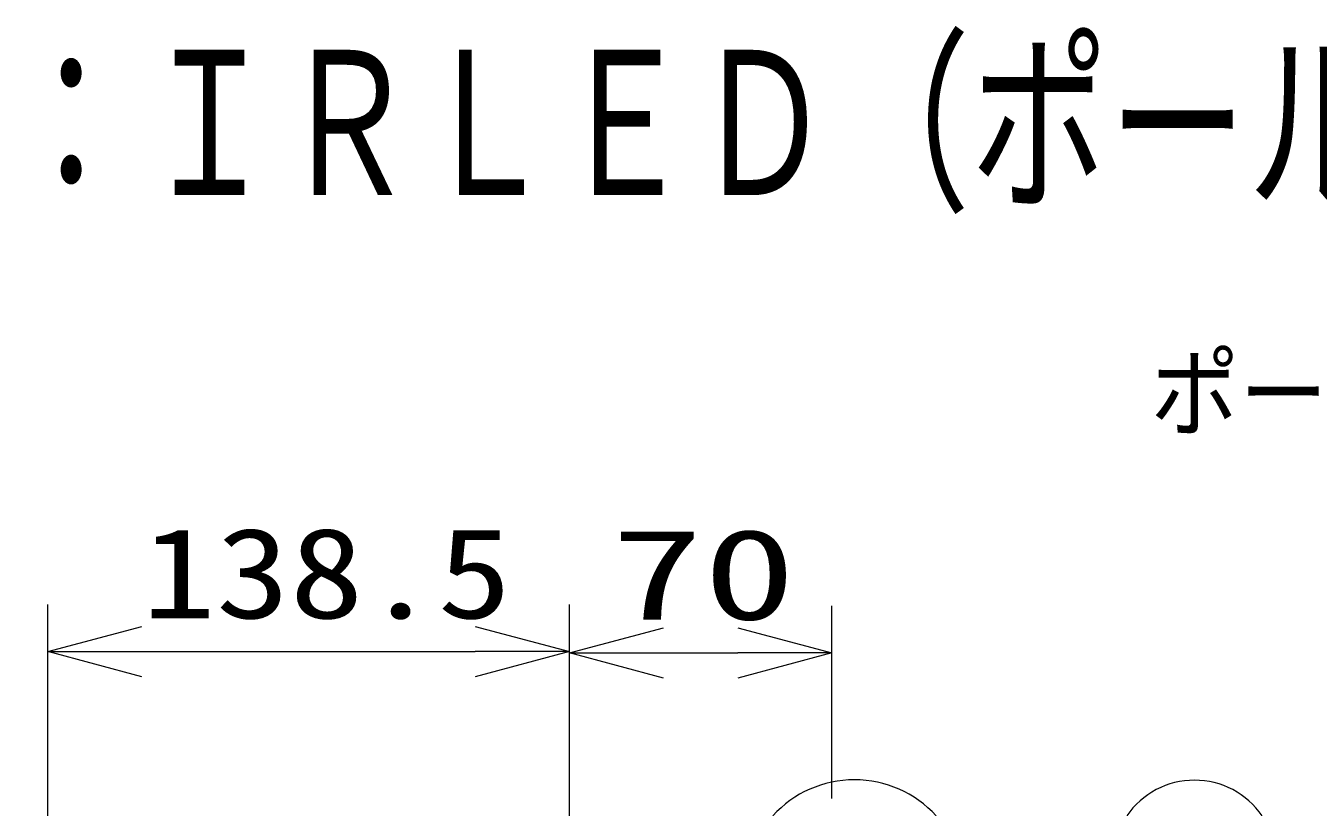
# Model space of a CAD drawing. Units: millimetres on the paper. Extents: x -63 to 65, y -59 to 60.
# Drawn here: x 12.7 to 47.02, y 38.8 to 59.54 of the extents above; entities that cross this region are included whole.
import ezdxf
from ezdxf.enums import TextEntityAlignment as Align

# ---------------------------------------------------------------- set-up
doc = ezdxf.new("R2010")
doc.units = ezdxf.units.MM
doc.linetypes.add('LONG_DOUBLE_CHAIN', pattern=[21.8, 18, -1, 0.6, -0.6, 0.6, -1])
doc.layers.add('0-0_TOUROKU', color=4, linetype='Continuous')
for name, color, linetype, lineweight in [('0-1_MOJI1', 7, 'Continuous', 9), ('0-3_GAIKEI', 4, 'Continuous', 9), ('0-4_SUNPO', 7, 'Continuous', 9), ('0-5_0', 7, 'Continuous', 9)]:
    doc.layers.add(name, color=color, linetype=linetype, lineweight=lineweight)
doc.styles.add('ＭＳ ゴシック', font='')
doc.styles.get('ＭＳ ゴシック').set_extended_font_data('MS Gothic')

# ---------------------------------------------------------------- blocks, each defined once
blk = doc.blocks.new('_Open30')
at = {"layer": '0-5_0'}
blk.add_line((0, 0), (-1, 0), dxfattribs=at)
blk.add_lwpolyline([(-1, 0.2679), (0, 0), (-1, -0.2679)], dxfattribs=at)

msp = doc.modelspace()

# ---------------------------------------------------------------- linework, layer by layer
at = {"layer": '0-3_GAIKEI', "color": 134, "linetype": 'LONG_DOUBLE_CHAIN'}
for centre, radius, start, end in [((34.707, 36.584), 2.941, 42.4392, 137.5608), ((43.739, 37.331), 2.183, 34.5478, 145.4522)]:
    msp.add_arc(centre, radius, start, end, dxfattribs=at)
at = {"layer": '0-4_SUNPO'}
for p, q in [((13.281, 31.299), (13.281, 44.177)), ((27.136, 35.052), (27.136, 44.177)), ((27.136, 39.427), (27.136, 44.141)), ((34.105, 39.029), (34.105, 44.141)), ((15.781, 42.927), (24.636, 42.927)), ((29.636, 42.891), (31.605, 42.891))]:
    msp.add_line(p, q, dxfattribs=at)

# ---------------------------------------------------------------- block references
at = {"layer": '0-4_SUNPO', "xscale": 2.5, "yscale": 2.5, "rotation": 180}
for p in [(13.281, 42.927), (27.136, 42.891)]:
    msp.add_blockref('_Open30', p, dxfattribs=at)
at = {"layer": '0-4_SUNPO', "xscale": 2.5, "yscale": 2.5}
for p in [(27.136, 42.927), (34.105, 42.891)]:
    msp.add_blockref('_Open30', p, dxfattribs=at)

# ---------------------------------------------------------------- texts
at = {"layer": '0-0_TOUROKU', "style": 'ＭＳ ゴシック', "width": 0.9}
msp.add_text('ポール取付金具付、', height=1.921, dxfattribs=at).set_placement((42.567, 48.261), align=Align.BOTTOM_LEFT)
at = {"layer": '0-1_MOJI1', "style": 'ＭＳ ゴシック', "width": 0.7}
msp.add_text('屋外２ＭＰ一体型ＡＩカメラ：ＩＲＬＥＤ（ポール取付金具）', height=3.848, dxfattribs=at).set_placement((-35.7, 53.891), align=Align.BOTTOM_LEFT)
at = {"layer": '0-4_SUNPO', "style": 'ＭＳ ゴシック'}
for s, width, p in [('138.5', 1.2, (15.78, 43.089)), ('70', 1.5, (28.239, 43.054))]:
    msp.add_text(s, height=2.405, dxfattribs=dict(at, width=width)).set_placement(p, align=Align.BOTTOM_LEFT)

doc.saveas('drawing.dxf')
